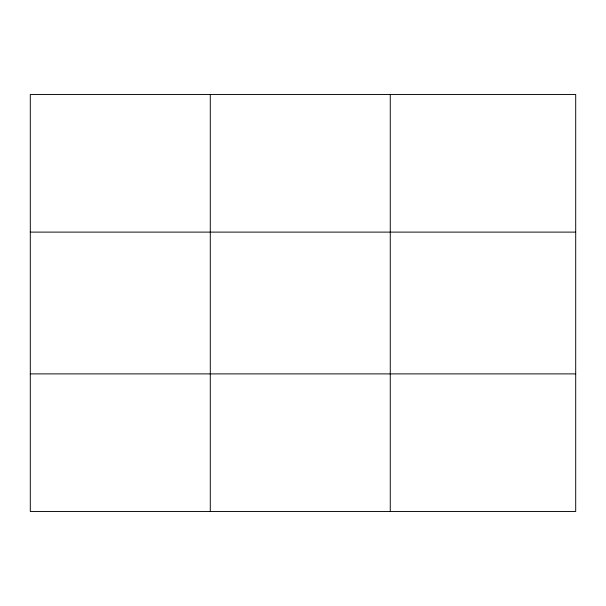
<?xml version="1.0" encoding="UTF-8"?>
<svg xmlns="http://www.w3.org/2000/svg" width="606" height="606" viewBox="0 0 606 606"><rect width="100%" height="100%" fill="white"/><g stroke="black" fill="none" stroke-linecap="round" stroke-linejoin="round"><path stroke-width="0.91" d="M210.282 94.513L210.282 511.487M390.264 94.513L390.264 511.487M575.7 373.887L575.7 511.487L30.3 511.487L30.3 94.513L575.7 94.513L575.7 373.887L30.3 373.887M30.3 232.113L575.7 232.113"/></g></svg>
